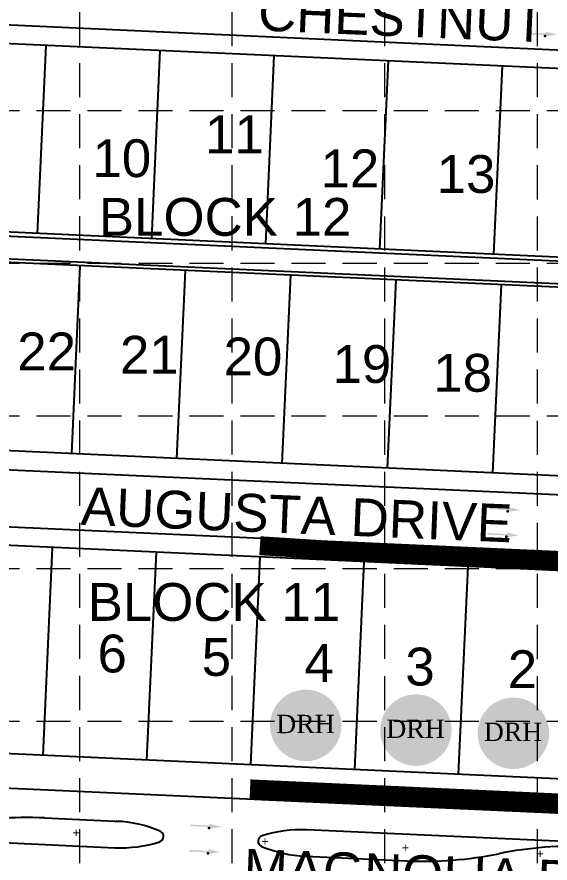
# Model space of a CAD drawing. Header units: feet. Extents: x 10084 to 13321, y 3329 to 8503.
# Drawn here: x 11265.9 to 11548, y 5356.9 to 5804.2 of the extents above; entities that cross this region are included whole.
import ezdxf
from ezdxf.enums import TextEntityAlignment as Align

# ---------------------------------------------------------------- set-up
doc = ezdxf.new("R2010")
doc.units = ezdxf.units.FT
doc.header["$LTSCALE"] = 40
doc.header["$MEASUREMENT"] = 0
for name, pattern in [('( Dashdot )', [1.001, 0.5, -0.25, 0.001, -0.25]), ('DASHED', [0.75, 0.5, -0.25]), ('HIDDEN', [0.375, 0.25, -0.125])]:
    doc.linetypes.add(name, pattern=pattern)
for name, color, linetype in [('BASE', 7, 'Continuous'), ('CURB', 4, 'Continuous'), ('EROSION BLANKETS', 84, 'Continuous'), ('flow arrow', 4, 'Continuous'), ('GRID', 254, 'DASHED'), ('LEGEND', 7, 'Continuous'), ('Level 1', 7, 'Continuous'), ('LOT', 7, 'Continuous'), ('NAME', 6, 'Continuous'), ('ROW', 3, '( Dashdot )')]:
    doc.layers.add(name, color=color, linetype=linetype)
doc.styles.add('DRHorton', font='dutcheb.ttf')
doc.styles.get("Standard").update_dxf_attribs({"font": 'ARIAL.TTF'})
doc.styles.add('Style-CB101', font='CB101.shx')

# ---------------------------------------------------------------- blocks, each defined once
blk = doc.blocks.new('DRHorton')
h = blk.add_hatch(color=1)
h.paths.add_polyline_path([(78.7, 25.78, 1), (40.43, 25.78, 1)])
h.paths.add_polyline_path([(42.33, 17.91), (76.5, 17.91), (76.5, 34.87), (42.33, 34.87)], flags=24)
at = {"layer": 'BASE', "color": 176, "style": 'DRHorton'}
blk.add_text('DRH', height=9.814, dxfattribs=at).set_placement((59.39, 21.64), align=Align.CENTER)

msp = doc.modelspace()

# ---------------------------------------------------------------- hatches: boundary and pattern name
at = {"layer": 'flow arrow', "linetype": 'Continuous', "lineweight": 30}
h = msp.add_hatch(color=7, dxfattribs=at)
edge = h.paths.add_edge_path()
edge.add_line((11545.34, 5796.17), (11545.88, 5795.55))
edge.add_line((11545.88, 5795.55), (11535.3, 5795.81))
edge.add_line((11535.3, 5795.81), (11535.28, 5794.95))
edge.add_line((11535.28, 5794.95), (11545.86, 5794.69))
edge.add_line((11545.86, 5794.69), (11545.31, 5794.2))
edge.add_line((11545.31, 5794.2), (11545.31, 5794.2))
edge.add_ellipse((11545.84, 5794.14), major_axis=(-0.56, 0.014), ratio=0.285714, start_angle=342.8173, end_angle=484.7269)
edge.add_line((11546.16, 5794), (11546.16, 5794))
edge.add_line((11546.16, 5794), (11551.91, 5795))
edge.add_line((11551.91, 5795), (11546.22, 5796.32))
edge.add_line((11546.22, 5796.32), (11546.22, 5796.32))
edge.add_ellipse((11545.89, 5796.2), major_axis=(-0.56, 0.014), ratio=0.285714, start_angle=234.1685, end_angle=374.4967)
edge.add_line((11545.34, 5796.17), (11545.34, 5796.17))
edge.add_line((11545.34, 5796.17), (11545.34, 5796.17))
h = msp.add_hatch(color=7, dxfattribs=at)
edge = h.paths.add_edge_path()
edge.add_line((11525.66, 5544.9), (11526.17, 5544.27))
edge.add_line((11526.17, 5544.27), (11515.6, 5544.89))
edge.add_line((11515.6, 5544.89), (11515.56, 5544.03))
edge.add_line((11515.56, 5544.03), (11526.12, 5543.41))
edge.add_line((11526.12, 5543.41), (11525.55, 5542.94))
edge.add_line((11525.55, 5542.94), (11525.55, 5542.94))
edge.add_ellipse((11526.08, 5542.86), major_axis=(-0.559, 0.033), ratio=0.285714, start_angle=342.8173, end_angle=484.7269)
edge.add_line((11526.4, 5542.71), (11526.39, 5542.71))
edge.add_line((11526.39, 5542.71), (11532.18, 5543.5))
edge.add_line((11532.18, 5543.5), (11526.53, 5545.02))
edge.add_line((11526.53, 5545.02), (11526.54, 5545.02))
edge.add_ellipse((11526.2, 5544.91), major_axis=(-0.559, 0.033), ratio=0.285714, start_angle=234.1685, end_angle=374.4967)
edge.add_line((11525.66, 5544.9), (11525.66, 5544.9))
edge.add_line((11525.66, 5544.9), (11525.66, 5544.9))
h = msp.add_hatch(color=7, dxfattribs=at)
edge = h.paths.add_edge_path()
edge.add_line((11524.92, 5531.51), (11525.43, 5530.87))
edge.add_line((11525.43, 5530.87), (11514.86, 5531.49))
edge.add_line((11514.86, 5531.49), (11514.81, 5530.63))
edge.add_line((11514.81, 5530.63), (11525.38, 5530.01))
edge.add_line((11525.38, 5530.01), (11524.81, 5529.54))
edge.add_line((11524.81, 5529.54), (11524.81, 5529.54))
edge.add_ellipse((11525.34, 5529.46), major_axis=(-0.559, 0.033), ratio=0.285714, start_angle=342.8173, end_angle=484.7269)
edge.add_line((11525.65, 5529.31), (11525.65, 5529.31))
edge.add_line((11525.65, 5529.31), (11531.44, 5530.11))
edge.add_line((11531.44, 5530.11), (11525.79, 5531.62))
edge.add_line((11525.79, 5531.62), (11525.79, 5531.62))
edge.add_ellipse((11525.46, 5531.51), major_axis=(-0.559, 0.033), ratio=0.285714, start_angle=234.1685, end_angle=374.4967)
edge.add_line((11524.91, 5531.51), (11524.92, 5531.51))
edge.add_line((11524.92, 5531.51), (11524.92, 5531.51))
h = msp.add_hatch(color=7, dxfattribs=at)
edge = h.paths.add_edge_path()
edge.add_line((11367.68, 5377.42), (11368.2, 5376.79))
edge.add_line((11368.2, 5376.79), (11357.63, 5377.33))
edge.add_line((11357.63, 5377.33), (11357.59, 5376.47))
edge.add_line((11357.59, 5376.47), (11368.15, 5375.93))
edge.add_line((11368.15, 5375.93), (11367.59, 5375.46))
edge.add_line((11367.59, 5375.46), (11367.59, 5375.46))
edge.add_ellipse((11368.12, 5375.38), major_axis=(-0.559, 0.028), ratio=0.285714, start_angle=342.8173, end_angle=484.7269)
edge.add_line((11368.44, 5375.23), (11368.43, 5375.23))
edge.add_line((11368.43, 5375.23), (11374.22, 5376.08))
edge.add_line((11374.22, 5376.08), (11368.56, 5377.55))
edge.add_line((11368.56, 5377.55), (11368.56, 5377.55))
edge.add_ellipse((11368.22, 5377.43), major_axis=(-0.559, 0.028), ratio=0.285714, start_angle=234.1685, end_angle=374.4967)
edge.add_line((11367.68, 5377.42), (11367.68, 5377.42))
edge.add_line((11367.68, 5377.42), (11367.68, 5377.42))
h = msp.add_hatch(color=7, dxfattribs=at)
edge = h.paths.add_edge_path()
edge.add_line((11367.05, 5364.02), (11367.56, 5363.38))
edge.add_line((11367.56, 5363.38), (11356.99, 5363.92))
edge.add_line((11356.99, 5363.92), (11356.95, 5363.06))
edge.add_line((11356.95, 5363.06), (11367.52, 5362.53))
edge.add_line((11367.52, 5362.53), (11366.96, 5362.05))
edge.add_line((11366.96, 5362.05), (11366.96, 5362.05))
edge.add_ellipse((11367.49, 5361.98), major_axis=(-0.559, 0.028), ratio=0.285714, start_angle=342.8173, end_angle=484.7269)
edge.add_line((11367.8, 5361.83), (11367.8, 5361.83))
edge.add_line((11367.8, 5361.83), (11373.58, 5362.67))
edge.add_line((11373.58, 5362.67), (11367.92, 5364.14))
edge.add_line((11367.92, 5364.14), (11367.92, 5364.14))
edge.add_ellipse((11367.59, 5364.03), major_axis=(-0.559, 0.028), ratio=0.285714, start_angle=234.1685, end_angle=374.4967)
edge.add_line((11367.05, 5364.02), (11367.05, 5364.02))
edge.add_line((11367.05, 5364.02), (11367.05, 5364.02))

# ---------------------------------------------------------------- linework, layer by layer
at = {"layer": 'CURB', "color": 7}
for p, q in [((11206.44, 5802.57), (11638.52, 5782.97)), ((11158.66, 5693.12), (11643.46, 5671.13)), ((11158.11, 5681.13), (11642.92, 5659.14)), ((11109.03, 5571.74), (11627.87, 5548.21)), ((11107.67, 5541.77), (11626.52, 5518.24)), ((11096.2, 5404.15), (11578.31, 5382.29)), ((11280.56, 5380.77), (11321.44, 5378.92)), ((11126.45, 5373.75), (11317.81, 5365.07)), ((11628.57, 5364.99), (11419.25, 5374.48)), ((11418.61, 5360.5), (11471.98, 5358.08))]:
    msp.add_line(p, q, dxfattribs=at)
for centre, radius, start, end in [((11271.5, 5180.98), 200, 87.4031, 101.473), ((11315.37, 5311.13), 68, 67.1978, 87.4031), ((11340.56, 5371.05), 3, 287.6084, 67.1978), ((11416.16, 5306.55), 68, 87.4032, 107.6083), ((11320.9, 5433), 68, 267.4031, 287.6084), ((11396.5, 5368.51), 3, 107.6083, 247.198), ((11421.69, 5428.43), 68, 247.198, 267.4031), ((11560.6, 5165.87), 200, 87.4031, 101.473), ((11481.04, 5557.87), 200, 267.4031, 281.473)]:
    msp.add_arc(centre, radius, start, end, dxfattribs=at)
at = {"layer": 'EROSION BLANKETS', "linetype": 'Continuous', "lineweight": 40, "const_width": 10}
msp.add_lwpolyline([(11394.48, 5524.7), (11449.95, 5521.14), (11625.71, 5513.23, -0.317035), (11640.51, 5501.76), (11639.9, 5489.87), (11636.73, 5474.83), (11630.89, 5458.95), (11627.21, 5445.87), (11625.03, 5429.52), (11624.72, 5422.52, -0.326564), (11582.82, 5387.33), (11389.26, 5396.15)], format="xyb", dxfattribs=at)
at = {"layer": 'flow arrow', "color": 7, "linetype": 'Continuous', "lineweight": 30}
for p in [(11545.31, 5794.2), (11525.55, 5542.94), (11524.81, 5529.54), (11367.59, 5375.46), (11366.96, 5362.05)]:
    msp.add_point(p, dxfattribs=at)
at = {"layer": 'GRID', "color": 252, "linetype": 'HIDDEN', "lineweight": 0, "ltscale": 1.8}
for p, q in [((11299.17, 3736.84), (11299.17, 8418.16)), ((11379.88, 3736.83), (11379.88, 8418.16)), ((11460.59, 3736.82), (11460.59, 8418.16)), ((11541.3, 3736.8), (11541.3, 8418.16)), ((10169.24, 5754.74), (13236.21, 5754.74)), ((10169.24, 5674.03), (13236.21, 5674.03)), ((10169.24, 5593.32), (13236.21, 5593.32)), ((10169.24, 5512.61), (13236.21, 5512.61)), ((10169.24, 5431.9), (13236.21, 5431.9))]:
    msp.add_line(p, q, dxfattribs=at)
at = {"layer": 'LOT', "color": 7}
for p, q in [((11276.88, 5689.76), (11281.39, 5789.16)), ((11337.23, 5687.02), (11341.73, 5786.42)), ((11397.57, 5684.28), (11402.08, 5783.68)), ((11457.92, 5681.55), (11462.43, 5780.95)), ((11518.27, 5678.81), (11522.78, 5778.21)), ((11294.92, 5573.32), (11299.43, 5672.72)), ((11350.61, 5570.8), (11355.12, 5670.19)), ((11406.31, 5568.27), (11410.81, 5667.67)), ((11462, 5565.74), (11466.51, 5665.14)), ((11517.69, 5563.22), (11522.2, 5662.62)), ((11279.8, 5413.84), (11284.79, 5523.73)), ((11334.74, 5411.35), (11339.73, 5521.24)), ((11389.69, 5408.86), (11394.67, 5518.75)), ((11444.63, 5406.37), (11449.62, 5516.25)), ((11499.58, 5403.87), (11504.56, 5513.76))]:
    msp.add_line(p, q, dxfattribs=at)
at = {"layer": 'ROW', "color": 7, "linetype": 'Continuous'}
for p, q in [((11648.06, 5772.53), (11205.99, 5792.58)), ((11643.55, 5673.13), (11158.75, 5695.12)), ((11642.83, 5657.14), (11158.02, 5679.13)), ((11638.32, 5557.75), (11109.48, 5581.73)), ((11636.05, 5507.8), (11107.22, 5531.78)), ((11609.09, 5398.91), (11097.02, 5422.13))]:
    msp.add_line(p, q, dxfattribs=at)

# ---------------------------------------------------------------- block references
at = {"layer": 'LEGEND', "xscale": 0.9878399999938665, "yscale": 0.9878399999943213, "zscale": 0.9878399999942583}
for p in [(11359.9, 5404.23), (11418.14, 5401.74), (11469.71, 5400.07)]:
    msp.add_blockref('DRHorton', p, dxfattribs=at)

# ---------------------------------------------------------------- texts
at = {"layer": 'Level 1', "color": 35, "linetype": 'Continuous', "lineweight": 40, "style": 'Style-CB101'}
for p in [(11297.25, 5373.01), (11397.15, 5368.48), (11471.36, 5365.11), (11542.71, 5361.88)]:
    msp.add_text('+', height=4.8, dxfattribs=at).set_placement(p, align=Align.MIDDLE_CENTER)
at = {"layer": 'NAME', "color": 7}
for s, rotation, p in [('CHESTNUT DRIVE', 357.6015, (11393.64, 5807.09)), ('AUGUSTA DRIVE', 357.6544, (11299.88, 5545.78)), ('MAGNOLIA BOULEVARD', 357.9259, (11385.94, 5354.47))]:
    msp.add_text(s, height=20, rotation=rotation, dxfattribs=at).set_placement(p, align=Align.MIDDLE_LEFT)
for s, p in [('11', (11365.47, 5742.15)), ('10', (11305.9, 5729.56)), ('12', (11426.51, 5724.17)), ('13', (11487.98, 5721.21)), ('BLOCK 12', (11309.29, 5698.52)), ('22', (11266.16, 5627.42)), ('21', (11320.47, 5625.65)), ('20', (11375.26, 5624.73)), ('19', (11432.87, 5620.75)), ('18', (11486.17, 5616.1)), ('BLOCK 11', (11303.36, 5494.97)), ('6', (11308.59, 5467.7)), ('5', (11363.71, 5465.83)), ('4', (11418.02, 5462.68)), ('3', (11471.39, 5460.81)), ('2', (11525.57, 5459.41))]:
    msp.add_text(s, height=20, dxfattribs=at).set_placement(p, align=Align.MIDDLE_LEFT)

doc.saveas('drawing.dxf')
